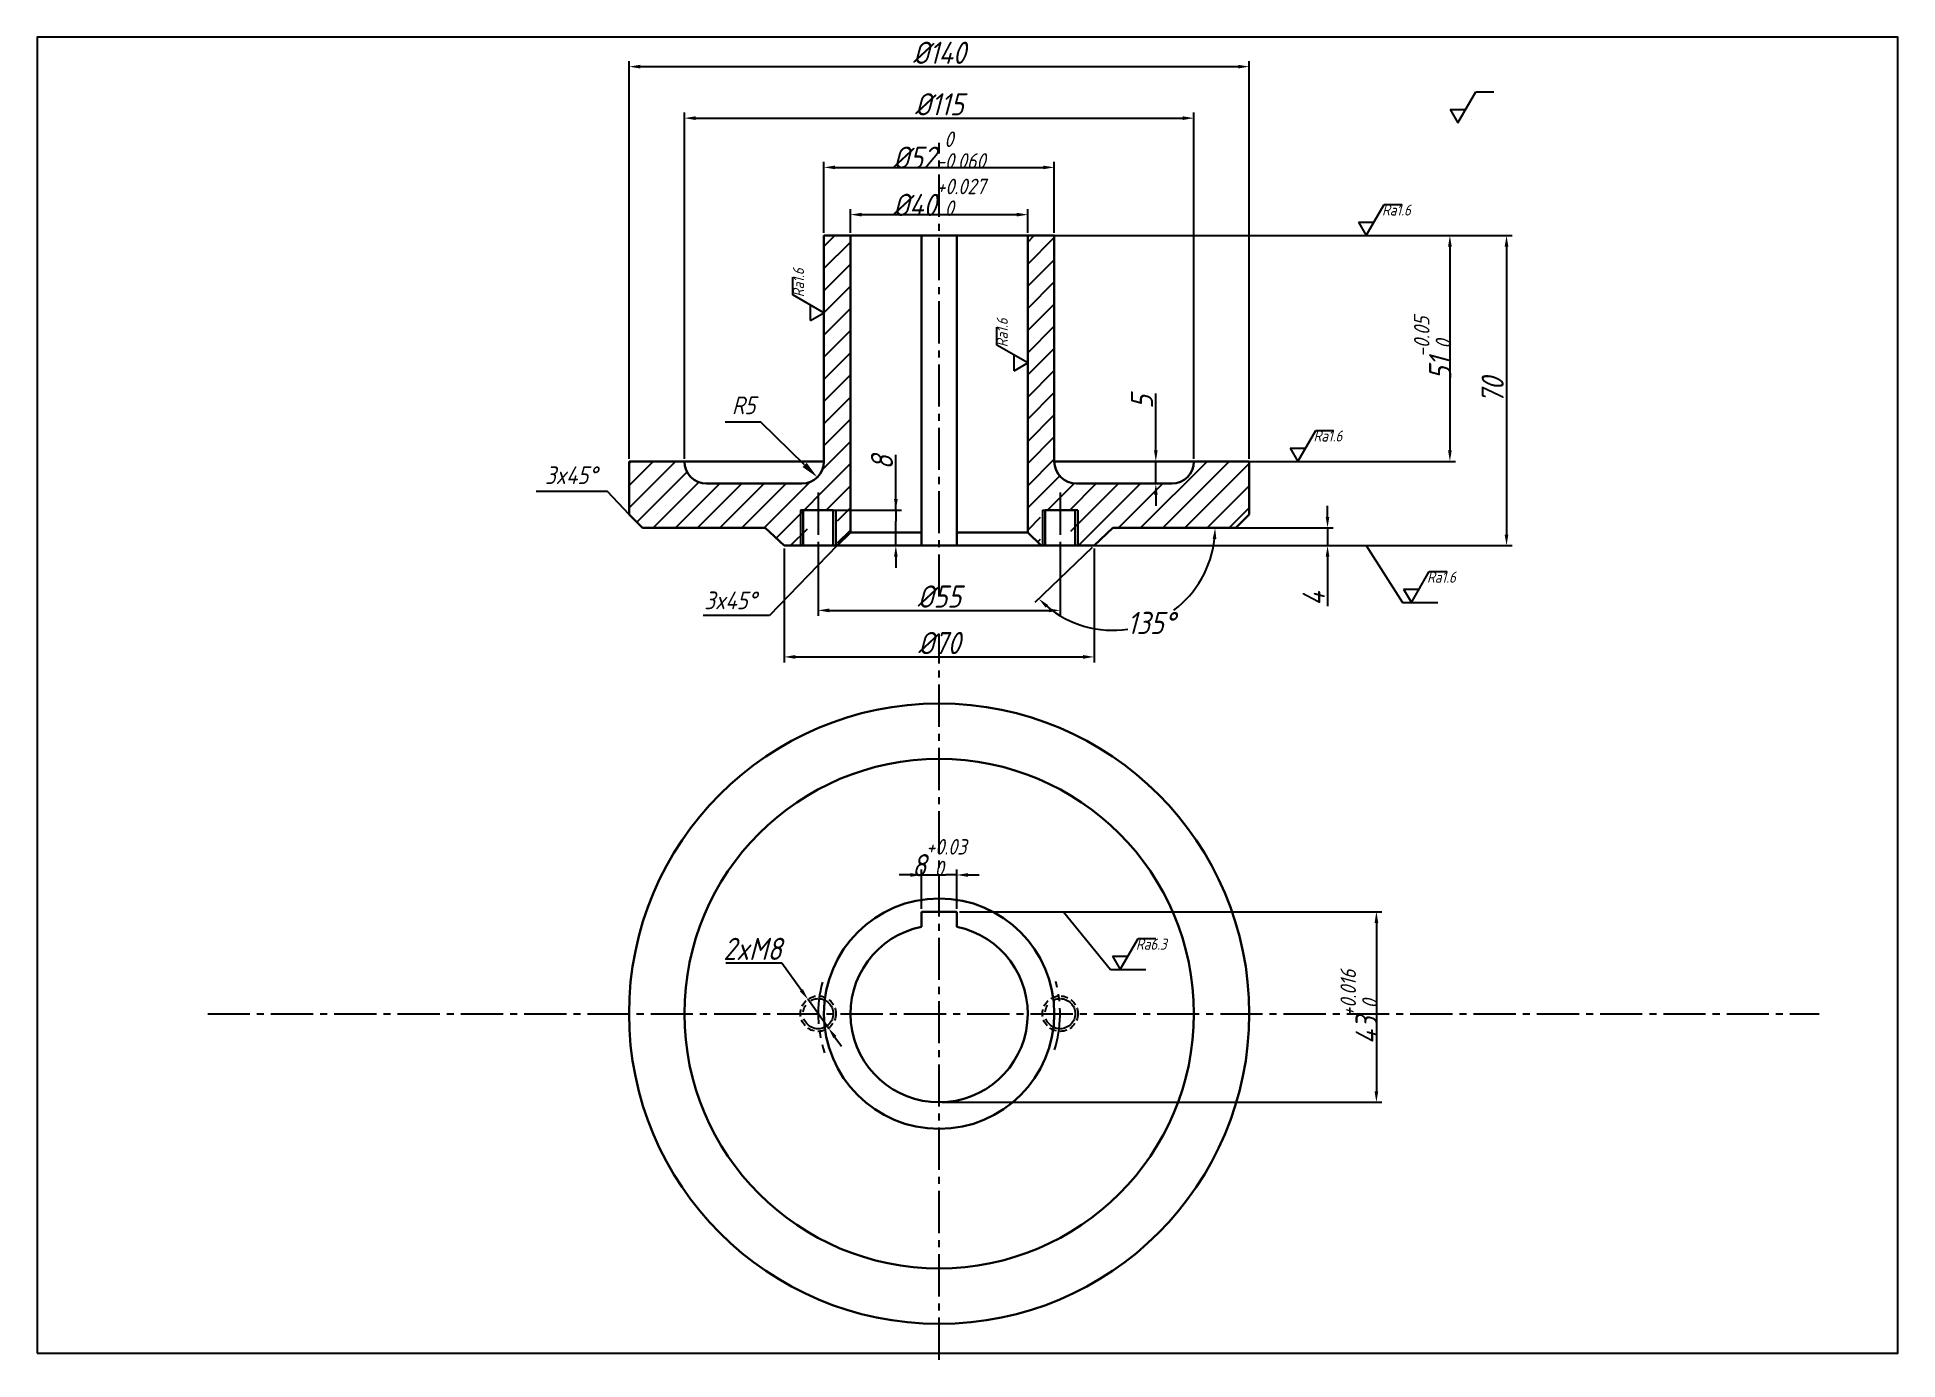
# Model space of a CAD drawing. Header units: millimetres. Extents: x 0 to 420, y -1 to 297.
import ezdxf

# ---------------------------------------------------------------- set-up
doc = ezdxf.new("R2010")
doc.units = ezdxf.units.MM
doc.linetypes.add('CENTER2', pattern=[28.575, 19.05, -3.175, 3.175, -3.175])
doc.linetypes.add('HIDDEN2', pattern=[4.7625, 3.175, -1.5875])
for name, color, linetype in [('尺寸', 5, 'Continuous'), ('点划线', 4, 'CENTER2'), ('细实线', 1, 'Continuous'), ('虚线', 2, 'HIDDEN2')]:
    doc.layers.add(name, color=color, linetype=linetype)
doc.layers.add('粗实线', color=7, linetype='Continuous', lineweight=30)
doc.styles.add('WZYS_1_10152144', font='gbeitc.shx', dxfattribs={"bigfont": 'gbcbig.shx'})
doc.dimstyles.new('BZYS_1_10152144', dxfattribs={"dimtxt": 5, "dimasz": 2.5, "dimexe": 1.25, "dimexo": 0.625, "dimtad": 1, "dimdec": 0, "dimdsep": 46, "dimtxsty": 'WZYS_1_10152144', "dimcen": 2.5, "dimadec": 0, "dimazin": 0, "dimtfac": 1, "dimtdec": 0, "dimtmove": 0, "dimatfit": 3, "dimfxl": 1, "dimarcsym": 0})
doc.dimstyles.new('BZYS_2_10152144', dxfattribs={"dimtxt": 5, "dimasz": 2.5, "dimexe": 1.25, "dimexo": 0.625, "dimtad": 1, "dimtih": 1, "dimtoh": 1, "dimdec": 0, "dimdsep": 46, "dimtxsty": 'WZYS_1_10152144', "dimcen": 2.5, "dimadec": 0, "dimazin": 0, "dimtfac": 1, "dimtdec": 0, "dimtmove": 0, "dimatfit": 3, "dimfxl": 1, "dimarcsym": 0})

# ---------------------------------------------------------------- blocks, each defined once
blk = doc.blocks.new('*D6')
at = {"layer": 'Defpoints', "color": 0, "ltscale": 0.5, "transparency": 16777216}
for p in [(168.6, 182.25), (238.6, 182.25), (238.6, 157.14)]:
    blk.add_point(p, dxfattribs=at)
at = {"layer": '尺寸', "color": 0, "lineweight": -2, "ltscale": 0.5, "transparency": 16777216}
for p, q in [((168.6, 181.62), (168.6, 155.89)), ((238.6, 181.62), (238.6, 155.89)), ((171.1, 157.14), (236.1, 157.14))]:
    blk.add_line(p, q, dxfattribs=at)
at = {"layer": '尺寸', "color": 0, "ltscale": 0.5, "transparency": 16777216}
for points in [[(171.1, 157.55), (171.1, 156.72), (168.6, 157.14)], [(236.1, 157.55), (236.1, 156.72), (238.6, 157.14)]]:
    blk.add_solid(points, dxfattribs=at)
at = {"layer": '尺寸', "color": 0, "ltscale": 0.5, "transparency": 16777216, "insert": (203.6, 160.26), "char_height": 5, "attachment_point": 5, "style": 'WZYS_1_10152144'}
blk.add_mtext('%%C70', dxfattribs=at)
blk = doc.blocks.new('*D7')
at = {"layer": 'Defpoints', "color": 0, "ltscale": 0.5, "transparency": 16777216}
for p in [(176.29, 182.25), (230.91, 182.25), (230.91, 167.64)]:
    blk.add_point(p, dxfattribs=at)
at = {"layer": '尺寸', "color": 0, "lineweight": -2, "ltscale": 0.5, "transparency": 16777216}
for p, q in [((176.29, 181.62), (176.29, 166.39)), ((230.91, 181.62), (230.91, 166.39)), ((178.79, 167.64), (228.41, 167.64))]:
    blk.add_line(p, q, dxfattribs=at)
at = {"layer": '尺寸', "color": 0, "ltscale": 0.5, "transparency": 16777216}
for points in [[(178.79, 168.06), (178.79, 167.22), (176.29, 167.64)], [(228.41, 168.06), (228.41, 167.22), (230.91, 167.64)]]:
    blk.add_solid(points, dxfattribs=at)
at = {"layer": '尺寸', "color": 0, "ltscale": 0.5, "transparency": 16777216, "insert": (203.6, 170.76), "char_height": 5, "attachment_point": 5, "style": 'WZYS_1_10152144'}
blk.add_mtext('%%C55', dxfattribs=at)
blk = doc.blocks.new('*D8')
at = {"layer": 'Defpoints', "color": 0, "ltscale": 0.5, "transparency": 16777216}
for p in [(179.69, 190.25), (179.69, 182.25), (193.82, 182.25)]:
    blk.add_point(p, dxfattribs=at)
at = {"layer": '尺寸', "color": 0, "lineweight": -2, "ltscale": 0.5, "transparency": 16777216}
for p, q in [((193.82, 190.25), (193.82, 202.76)), ((193.82, 192.75), (193.82, 195.25)), ((180.32, 190.25), (195.07, 190.25)), ((193.82, 190.25), (193.82, 187.75)), ((193.82, 184.75), (193.82, 187.75)), ((180.32, 182.25), (195.07, 182.25)), ((193.82, 182.25), (193.82, 184.75)), ((193.82, 179.75), (193.82, 177.25))]:
    blk.add_line(p, q, dxfattribs=at)
at = {"layer": '尺寸', "color": 0, "ltscale": 0.5, "transparency": 16777216}
for points in [[(193.41, 192.75), (194.24, 192.75), (193.82, 190.25)], [(193.41, 179.75), (194.24, 179.75), (193.82, 182.25)]]:
    blk.add_solid(points, dxfattribs=at)
at = {"layer": '尺寸', "color": 0, "ltscale": 0.5, "transparency": 16777216, "insert": (190.7, 200.99), "char_height": 5, "attachment_point": 5, "rotation": 90, "style": 'WZYS_1_10152144'}
blk.add_mtext('8', dxfattribs=at)
blk = doc.blocks.new('*D9')
at = {"layer": 'Defpoints', "color": 0, "ltscale": 0.5, "transparency": 16777216}
for p in [(249.75, 201.25), (249.75, 196.25), (252.51, 196.25)]:
    blk.add_point(p, dxfattribs=at)
at = {"layer": '尺寸', "color": 0, "lineweight": -2, "ltscale": 0.5, "transparency": 16777216}
for p, q in [((252.51, 203.75), (252.51, 216.58)), ((250.38, 201.25), (253.76, 201.25)), ((252.51, 196.25), (252.51, 201.25)), ((250.38, 196.25), (253.76, 196.25)), ((252.51, 193.75), (252.51, 191.25))]:
    blk.add_line(p, q, dxfattribs=at)
at = {"layer": '尺寸', "color": 0, "ltscale": 0.5, "transparency": 16777216}
for points in [[(252.1, 203.75), (252.93, 203.75), (252.51, 201.25)], [(252.1, 193.75), (252.93, 193.75), (252.51, 196.25)]]:
    blk.add_solid(points, dxfattribs=at)
at = {"layer": '尺寸', "color": 0, "ltscale": 0.5, "transparency": 16777216, "insert": (249.39, 214.66), "char_height": 5, "attachment_point": 5, "rotation": 90, "style": 'WZYS_1_10152144'}
blk.add_mtext('5', dxfattribs=at)
blk = doc.blocks.new('*D10')
at = {"layer": 'Defpoints', "color": 0, "ltscale": 0.5, "transparency": 16777216}
for p in [(242.78, 186.25), (242.78, 186.25), (270.6, 186.25), (238.6, 182.25), (242.44, 163.14)]:
    blk.add_point(p, dxfattribs=at)
at = {"layer": '尺寸', "color": 0, "lineweight": -2, "ltscale": 0.5, "transparency": 16777216}
blk.add_line((238.15, 181.82), (225.18, 169.41), dxfattribs=at)
for start, end in [(306.7051, 353.7999), (229.923, 278.4548)]:
    blk.add_arc((242.78, 186.25), 23.11, start, end, dxfattribs=at)
at = {"layer": '尺寸', "color": 0, "ltscale": 0.5, "transparency": 16777216}
for points in [[(265.35, 183.77), (266.18, 183.73), (265.9, 186.25)], [(227.62, 168.26), (228.19, 168.87), (226.08, 170.27)]]:
    blk.add_solid(points, dxfattribs=at)
at = {"layer": '尺寸', "color": 0, "ltscale": 0.5, "transparency": 16777216, "insert": (251.39, 164.8), "char_height": 5, "attachment_point": 5, "style": 'WZYS_1_10152144'}
blk.add_mtext('135%%D', dxfattribs=at)
blk = doc.blocks.new('*D11')
at = {"layer": 'Defpoints', "color": 0, "ltscale": 0.5, "transparency": 16777216}
for p in [(223.6, 256.96), (183.6, 252.25), (223.6, 252.25)]:
    blk.add_point(p, dxfattribs=at)
at = {"layer": '尺寸', "color": 0, "lineweight": -2, "ltscale": 0.5, "transparency": 16777216}
for p, q in [((183.6, 252.87), (183.6, 258.21)), ((186.1, 256.96), (221.1, 256.96)), ((223.6, 252.87), (223.6, 258.21))]:
    blk.add_line(p, q, dxfattribs=at)
at = {"layer": '尺寸', "color": 0, "ltscale": 0.5, "transparency": 16777216}
for points in [[(186.1, 257.37), (186.1, 256.54), (183.6, 256.96)], [(221.1, 257.37), (221.1, 256.54), (223.6, 256.96)]]:
    blk.add_solid(points, dxfattribs=at)
at = {"layer": '尺寸', "color": 0, "ltscale": 0.5, "transparency": 16777216, "insert": (203.6, 260.86), "char_height": 5, "attachment_point": 5, "style": 'WZYS_1_10152144'}
blk.add_mtext('%%C40{\\H0.7x;\\S+0.027^  0;}', dxfattribs=at)
blk = doc.blocks.new('*D12')
at = {"layer": 'Defpoints', "color": 0, "ltscale": 0.5, "transparency": 16777216}
for p in [(229.6, 267.62), (177.6, 252.25), (229.6, 252.25)]:
    blk.add_point(p, dxfattribs=at)
at = {"layer": '尺寸', "color": 0, "lineweight": -2, "ltscale": 0.5, "transparency": 16777216}
for p, q in [((177.6, 252.87), (177.6, 268.87)), ((229.6, 252.87), (229.6, 268.87)), ((180.1, 267.62), (227.1, 267.62))]:
    blk.add_line(p, q, dxfattribs=at)
at = {"layer": '尺寸', "color": 0, "ltscale": 0.5, "transparency": 16777216}
for points in [[(180.1, 268.03), (180.1, 267.2), (177.6, 267.62)], [(227.1, 268.03), (227.1, 267.2), (229.6, 267.62)]]:
    blk.add_solid(points, dxfattribs=at)
at = {"layer": '尺寸', "color": 0, "ltscale": 0.5, "transparency": 16777216, "insert": (203.6, 271.52), "char_height": 5, "attachment_point": 5, "style": 'WZYS_1_10152144'}
blk.add_mtext('%%C52{\\H0.7x;\\S 0^ -0.060;}', dxfattribs=at)
blk = doc.blocks.new('*D13')
at = {"layer": 'Defpoints', "color": 0, "ltscale": 0.5, "transparency": 16777216}
for p in [(261.1, 278.73), (146.1, 201.25), (261.1, 201.25)]:
    blk.add_point(p, dxfattribs=at)
at = {"layer": '尺寸', "color": 0, "lineweight": -2, "ltscale": 0.5, "transparency": 16777216}
for p, q in [((146.1, 201.87), (146.1, 279.98)), ((148.6, 278.73), (258.6, 278.73)), ((261.1, 201.87), (261.1, 279.98))]:
    blk.add_line(p, q, dxfattribs=at)
at = {"layer": '尺寸', "color": 0, "ltscale": 0.5, "transparency": 16777216}
for points in [[(148.6, 279.15), (148.6, 278.32), (146.1, 278.73)], [(258.6, 279.15), (258.6, 278.32), (261.1, 278.73)]]:
    blk.add_solid(points, dxfattribs=at)
at = {"layer": '尺寸', "color": 0, "ltscale": 0.5, "transparency": 16777216, "insert": (203.6, 281.86), "char_height": 5, "attachment_point": 5, "style": 'WZYS_1_10152144'}
blk.add_mtext('%%C115', dxfattribs=at)
blk = doc.blocks.new('*D14')
at = {"layer": 'Defpoints', "color": 0, "ltscale": 0.5, "transparency": 16777216}
for p in [(273.6, 290.36), (133.62, 201.25), (273.6, 201.25)]:
    blk.add_point(p, dxfattribs=at)
at = {"layer": '尺寸', "color": 0, "lineweight": -2, "ltscale": 0.5, "transparency": 16777216}
for p, q in [((133.62, 201.87), (133.62, 291.61)), ((136.12, 290.36), (271.1, 290.36)), ((273.6, 201.87), (273.6, 291.61))]:
    blk.add_line(p, q, dxfattribs=at)
at = {"layer": '尺寸', "color": 0, "ltscale": 0.5, "transparency": 16777216}
for points in [[(136.12, 290.77), (136.12, 289.94), (133.62, 290.36)], [(271.1, 290.77), (271.1, 289.94), (273.6, 290.36)]]:
    blk.add_solid(points, dxfattribs=at)
at = {"layer": '尺寸', "color": 0, "ltscale": 0.5, "transparency": 16777216, "insert": (203.61, 293.48), "char_height": 5, "attachment_point": 5, "style": 'WZYS_1_10152144'}
blk.add_mtext('%%C140', dxfattribs=at)
blk = doc.blocks.new('*D15')
at = {"layer": 'Defpoints', "color": 0, "ltscale": 0.5, "transparency": 16777216}
for p in [(226.32, 252.25), (269.54, 201.25), (318.89, 201.25)]:
    blk.add_point(p, dxfattribs=at)
at = {"layer": '尺寸', "color": 0, "lineweight": -2, "ltscale": 0.5, "transparency": 16777216}
for p, q in [((226.94, 252.25), (320.14, 252.25)), ((318.89, 249.75), (318.89, 203.75)), ((270.17, 201.25), (320.14, 201.25))]:
    blk.add_line(p, q, dxfattribs=at)
at = {"layer": '尺寸', "color": 0, "ltscale": 0.5, "transparency": 16777216}
for points in [[(318.48, 249.75), (319.31, 249.75), (318.89, 252.25)], [(318.48, 203.75), (319.31, 203.75), (318.89, 201.25)]]:
    blk.add_solid(points, dxfattribs=at)
at = {"layer": '尺寸', "color": 0, "ltscale": 0.5, "transparency": 16777216, "insert": (314.99, 226.75), "char_height": 5, "attachment_point": 5, "rotation": 90, "style": 'WZYS_1_10152144'}
blk.add_mtext('51{\\H0.7x;\\S-0.05^  0;}', dxfattribs=at)
blk = doc.blocks.new('*D16')
at = {"layer": 'Defpoints', "color": 0, "ltscale": 0.5, "transparency": 16777216}
for p in [(218.21, 252.25), (238.6, 182.25), (331.68, 182.25)]:
    blk.add_point(p, dxfattribs=at)
at = {"layer": '尺寸', "color": 0, "lineweight": -2, "ltscale": 0.5, "transparency": 16777216}
for p, q in [((218.83, 252.25), (332.93, 252.25)), ((331.68, 249.75), (331.68, 184.75)), ((239.23, 182.25), (332.93, 182.25))]:
    blk.add_line(p, q, dxfattribs=at)
at = {"layer": '尺寸', "color": 0, "ltscale": 0.5, "transparency": 16777216}
for points in [[(331.26, 249.75), (332.09, 249.75), (331.68, 252.25)], [(331.26, 184.75), (332.09, 184.75), (331.68, 182.25)]]:
    blk.add_solid(points, dxfattribs=at)
at = {"layer": '尺寸', "color": 0, "ltscale": 0.5, "transparency": 16777216, "insert": (328.55, 217.25), "char_height": 5, "attachment_point": 5, "rotation": 90, "style": 'WZYS_1_10152144'}
blk.add_mtext('70', dxfattribs=at)
blk = doc.blocks.new('*D17')
at = {"layer": 'Defpoints', "color": 0, "ltscale": 0.5, "transparency": 16777216}
for p in [(268.87, 186.25), (236.75, 182.25), (291.27, 182.25)]:
    blk.add_point(p, dxfattribs=at)
at = {"layer": '尺寸', "color": 0, "lineweight": -2, "ltscale": 0.5, "transparency": 16777216}
for p, q in [((291.27, 188.75), (291.27, 191.25)), ((269.5, 186.25), (292.52, 186.25)), ((291.27, 186.25), (291.27, 182.25)), ((237.38, 182.25), (292.52, 182.25)), ((291.27, 179.75), (291.27, 168.59))]:
    blk.add_line(p, q, dxfattribs=at)
at = {"layer": '尺寸', "color": 0, "ltscale": 0.5, "transparency": 16777216}
for points in [[(290.86, 188.75), (291.69, 188.75), (291.27, 186.25)], [(290.86, 179.75), (291.69, 179.75), (291.27, 182.25)]]:
    blk.add_solid(points, dxfattribs=at)
at = {"layer": '尺寸', "color": 0, "ltscale": 0.5, "transparency": 16777216, "insert": (288.15, 170.25), "char_height": 5, "attachment_point": 5, "rotation": 90, "style": 'WZYS_1_10152144'}
blk.add_mtext('4', dxfattribs=at)
blk = doc.blocks.new('表面粗糙度符号')
at = {"layer": '尺寸', "ltscale": 0.5}
for p, q in [((0, 0), (4.04, 7)), ((4.04, 7), (8.07, 7)), ((-1.75, 3.03), (1.75, 3.03)), ((-1.75, 3.03), (0, 0))]:
    blk.add_line(p, q, dxfattribs=at)
at = {"layer": '尺寸', "ltscale": 0.5, "style": 'WZYS_1_10152144'}
blk.add_attdef('RA', (3.54, 4.5), '', height=2.5, dxfattribs=at)
blk = doc.blocks.new('*D20')
at = {"layer": 'Defpoints', "color": 0, "ltscale": 0.5, "transparency": 16777216}
for p in [(207.6, 107.93), (199.6, 99.62), (207.6, 99.62)]:
    blk.add_point(p, dxfattribs=at)
at = {"layer": '尺寸', "color": 0, "lineweight": -2, "ltscale": 0.5, "transparency": 16777216}
for p, q in [((197.1, 107.93), (194.6, 107.93)), ((199.6, 100.25), (199.6, 109.18)), ((199.6, 107.93), (202.1, 107.93)), ((202.1, 107.93), (205.1, 107.93)), ((207.6, 107.93), (205.1, 107.93)), ((207.6, 100.25), (207.6, 109.18)), ((210.1, 107.93), (212.6, 107.93))]:
    blk.add_line(p, q, dxfattribs=at)
at = {"layer": '尺寸', "color": 0, "ltscale": 0.5, "transparency": 16777216}
for points in [[(197.1, 108.34), (197.1, 107.51), (199.6, 107.93)], [(210.1, 108.34), (210.1, 107.51), (207.6, 107.93)]]:
    blk.add_solid(points, dxfattribs=at)
at = {"layer": '尺寸', "color": 0, "ltscale": 0.5, "transparency": 16777216, "insert": (203.6, 111.83), "char_height": 5, "attachment_point": 5, "style": 'WZYS_1_10152144'}
blk.add_mtext('8{\\H0.7x;\\S+0.03^  0;}', dxfattribs=at)
blk = doc.blocks.new('*D21')
at = {"layer": 'Defpoints', "color": 0, "ltscale": 0.5, "transparency": 16777216}
for p in [(207.6, 99.62), (203.6, 56.62), (302.3, 56.62)]:
    blk.add_point(p, dxfattribs=at)
at = {"layer": '尺寸', "color": 0, "lineweight": -2, "ltscale": 0.5, "transparency": 16777216}
for p, q in [((208.23, 99.62), (303.55, 99.62)), ((302.3, 97.12), (302.3, 59.12)), ((204.23, 56.62), (303.55, 56.62))]:
    blk.add_line(p, q, dxfattribs=at)
at = {"layer": '尺寸', "color": 0, "ltscale": 0.5, "transparency": 16777216}
for points in [[(301.89, 97.12), (302.72, 97.12), (302.3, 99.62)], [(301.89, 59.12), (302.72, 59.12), (302.3, 56.62)]]:
    blk.add_solid(points, dxfattribs=at)
at = {"layer": '尺寸', "color": 0, "ltscale": 0.5, "transparency": 16777216, "insert": (298.4, 78.12), "char_height": 5, "attachment_point": 5, "rotation": 90, "style": 'WZYS_1_10152144'}
blk.add_mtext('43{\\H0.7x;\\S+0.016^  0;}', dxfattribs=at)
blk = doc.blocks.new('*D22')
at = {"layer": 'Defpoints', "color": 0, "ltscale": 0.5, "transparency": 16777216}
for p in [(173.97, 79.88), (178.62, 73.37)]:
    blk.add_point(p, dxfattribs=at)
at = {"layer": '尺寸', "color": 0, "lineweight": -2, "ltscale": 0.5, "transparency": 16777216}
for p, q in [((155.47, 88.12), (168.08, 88.12)), ((168.08, 88.12), (172.51, 81.91)), ((178.62, 73.37), (173.97, 79.88)), ((180.07, 71.33), (181.52, 69.3))]:
    blk.add_line(p, q, dxfattribs=at)
at = {"layer": '尺寸', "color": 0, "ltscale": 0.5, "transparency": 16777216}
for points in [[(172.85, 82.15), (172.17, 81.67), (173.97, 79.88)], [(180.41, 71.58), (179.73, 71.09), (178.62, 73.37)]]:
    blk.add_solid(points, dxfattribs=at)
at = {"layer": '尺寸', "color": 0, "ltscale": 0.5, "transparency": 16777216, "insert": (161.46, 91.25), "char_height": 5, "attachment_point": 5, "style": 'WZYS_1_10152144'}
blk.add_mtext('2xM8', dxfattribs=at)

msp = doc.modelspace()

# ---------------------------------------------------------------- hatches: boundary and pattern name
at = {"layer": '细实线', "ltscale": 0.5}
h = msp.add_hatch(dxfattribs=at)
h.set_pattern_fill('JIS_WOOD', color=256, scale=5)
h.set_pattern_definition([(45, (0, -22.82), (-2.5, 2.5), [])])
h.paths.add_polyline_path([(183.6, 252.25), (177.6, 252.25), (177.6, 201.25, -0.414214), (172.6, 196.25), (151.1, 196.25, -0.414214), (146.1, 201.25), (133.62, 201.25), (133.62, 189.25), (136.62, 186.25), (164.35, 186.25), (168.6, 182.25), (173.29, 182.25), (173.29, 190.25), (173.89, 190.25), (180.69, 190.25), (181.29, 190.25), (181.29, 182.94), (183.6, 185.25)])
h.paths.add_polyline_path([(229.6, 252.25), (223.6, 252.25), (223.6, 185.25), (225.91, 182.94), (225.91, 190.25), (226.51, 190.25), (233.31, 190.25), (233.91, 190.25), (233.91, 182.25), (238.6, 182.25), (242.78, 186.25), (270.6, 186.25), (273.6, 189.25), (273.6, 201.25), (261.1, 201.25, -0.414214), (256.1, 196.25), (234.6, 196.25, -0.414214), (229.6, 201.25)])
h.paths.add_polyline_path([(233.91, 190.25), (233.31, 190.25), (233.31, 182.25), (233.91, 182.25)], flags=17)
h.paths.add_polyline_path([(226.51, 190.25), (225.91, 190.25), (225.91, 182.94), (226.51, 182.34)], flags=17)
h.paths.add_polyline_path([(181.29, 190.25), (180.69, 190.25), (180.69, 182.34), (181.29, 182.94)], flags=17)
h.paths.add_polyline_path([(173.89, 190.25), (173.29, 190.25), (173.29, 182.25), (173.89, 182.25)], flags=17)

# ---------------------------------------------------------------- linework, layer by layer
msp.add_lwpolyline([(0, 0), (420, 0), (420, 297), (0, 297)], close=True)
at = {"layer": '尺寸', "ltscale": 0.5}
msp.add_line((323.69, 278.54), (323.69, 278.54), dxfattribs=at)
msp.add_line((323.69, 278.54), (323.69, 278.54), dxfattribs=at)
msp.add_line((323.69, 278.54), (323.69, 278.54), dxfattribs=at)
at = {"layer": '尺寸', "linetype": 'ByBlock', "lineweight": -2, "ltscale": 0.5}
for p, q in [((163.33, 210.1), (155.33, 210.1)), ((128.76, 194.46), (112.6, 194.46)), ((308.18, 169.39), (316.18, 169.39)), ((165.28, 166.46), (150.33, 166.46)), ((242.25, 86.56), (250.25, 86.56))]:
    msp.add_line(p, q, dxfattribs=at)
for points in [[(173.24, 200.47), (163.33, 210.1)], [(133.62, 189.25), (128.76, 194.46)], [(180.6, 182.25), (165.28, 166.46)], [(299.97, 182.25), (308.18, 169.39)], [(231.65, 99.62), (242.25, 86.56)]]:
    msp.add_lwpolyline(points, dxfattribs=at)
at = {"layer": '尺寸', "ltscale": 0.5}
msp.add_solid([(173.7, 200.95), (176.11, 197.68), (172.77, 199.99)], dxfattribs=at)
at = {"layer": '点划线', "ltscale": 0.5}
for p, q in [((203.6, 170.76), (203.6, 273.19)), ((176.29, 194.25), (176.29, 170.98)), ((230.91, 194.25), (230.91, 170.74)), ((203.6, -1.49), (203.6, 162.28)), ((38.48, 76.62), (402.24, 76.62))]:
    msp.add_line(p, q, dxfattribs=at)
for centre in [(176.29, 76.62), (230.91, 76.62)]:
    msp.add_circle(centre, 3.4, dxfattribs=at)
for start, end in [(164.8599, 198.8055), (342.593, 15.449)]:
    msp.add_arc((203.6, 76.62), 27.31, start, end, dxfattribs=at)
at = {"layer": '粗实线', "ltscale": 0.5}
for p, q in [((177.6, 252.25), (229.6, 252.25)), ((177.6, 252.25), (229.6, 252.25)), ((177.6, 201.25), (177.6, 252.25)), ((183.6, 185.25), (183.6, 252.25)), ((199.6, 182.25), (199.6, 252.25)), ((207.6, 182.25), (207.6, 252.25)), ((223.6, 185.25), (223.6, 252.25)), ((229.6, 201.25), (229.6, 252.25)), ((133.62, 201.25), (177.6, 201.25)), ((133.62, 189.25), (133.62, 201.25)), ((146.1, 201.25), (146.1, 201.25)), ((229.6, 201.25), (273.6, 201.25)), ((261.1, 201.25), (261.1, 201.25)), ((273.6, 189.25), (273.6, 201.25)), ((151.1, 196.25), (172.6, 196.25)), ((234.6, 196.25), (256.1, 196.25)), ((133.62, 189.25), (136.62, 186.25)), ((172.89, 190.25), (179.69, 190.25)), ((172.89, 190.25), (172.89, 182.25)), ((179.69, 190.25), (179.69, 182.25)), ((227.51, 190.25), (234.31, 190.25)), ((227.51, 190.25), (227.51, 182.25)), ((234.31, 190.25), (234.31, 182.25)), ((273.6, 189.25), (270.6, 186.25)), ((136.62, 186.25), (164.35, 186.25)), ((168.6, 182.25), (164.35, 186.25)), ((183.6, 185.25), (180.6, 182.25)), ((183.6, 185.25), (199.6, 185.25)), ((207.6, 185.25), (223.6, 185.25)), ((223.6, 185.25), (226.6, 182.25)), ((238.6, 182.25), (242.78, 186.25)), ((242.78, 186.25), (270.6, 186.25)), ((168.6, 182.25), (180.6, 182.25)), ((180.6, 182.25), (226.6, 182.25)), ((226.6, 182.25), (238.6, 182.25)), ((199.6, 99.62), (207.6, 99.62)), ((199.6, 96.22), (199.6, 99.62)), ((207.6, 96.22), (207.6, 99.62))]:
    msp.add_line(p, q, dxfattribs=at)
for radius in [70, 57.5, 26]:
    msp.add_circle((203.6, 76.62), radius, dxfattribs=at)
for centre, radius, start, end in [((151.1, 201.25), 5, 180, 270), ((172.6, 201.25), 5, 270, 0), ((234.6, 201.25), 5, 180, 270), ((256.1, 201.25), 5, 270, 0), ((203.6, 76.62), 20, 101.537, 78.463)]:
    msp.add_arc(centre, radius, start, end, dxfattribs=at)
at = {"layer": '细实线', "ltscale": 0.5}
for p, q in [((172.29, 190.25), (172.29, 182.25)), ((172.89, 190.25), (172.29, 190.25)), ((179.69, 190.25), (180.29, 190.25)), ((180.29, 190.25), (180.29, 182.25)), ((226.91, 190.25), (226.91, 182.25)), ((226.91, 190.25), (227.51, 190.25)), ((234.91, 190.25), (234.31, 190.25)), ((234.91, 190.25), (234.91, 182.25))]:
    msp.add_line(p, q, dxfattribs=at)
at = {"layer": '虚线', "ltscale": 0.5}
msp.add_line((176.29, 76.62), (176.29, 76.62), dxfattribs=at)
for centre in [(176.29, 76.62), (230.91, 76.62)]:
    msp.add_circle(centre, 4, dxfattribs=at)

# ---------------------------------------------------------------- block references
at = {"layer": '尺寸'}
msp.add_blockref('表面粗糙度符号', (320.71, 277.65), dxfattribs=at)
at = {"layer": '尺寸', "ltscale": 0.5}
for p, values in [((300.03, 252.25), {'RA': 'Ra1.6'}), ((284.56, 201.25), {'RA': 'Ra1.6'}), ((310.19, 169.39), {'RA': 'Ra1.6'}), ((244.48, 86.56), {'RA': 'Ra6.3'})]:
    msp.add_blockref('表面粗糙度符号', p, dxfattribs=at).add_auto_attribs(values)
at = {"layer": '尺寸', "ltscale": 0.5, "rotation": 90}
for p in [(177.6, 234.79), (223.6, 223.49)]:
    msp.add_blockref('表面粗糙度符号', p, dxfattribs=at).add_auto_attribs({'RA': 'Ra1.6'})

# ---------------------------------------------------------------- texts
at = {"layer": '尺寸', "ltscale": 0.5, "char_height": 4, "attachment_point": 3, "style": 'WZYS_1_10152144'}
for s, insert in [('R5', (162.12, 215.92)), ('3x45%%D', (126.35, 200.16)), ('3x45%%D', (162.31, 171.9))]:
    msp.add_mtext(s, dxfattribs=dict(at, insert=insert))

# ---------------------------------------------------------------- dimensions: what is measured, and where the dimension line sits
at = {"layer": '尺寸', "ltscale": 0.5}
for base, p1, p2, text, dimstyle, picture, middle in [((273.6, 290.36), (133.62, 201.25), (273.6, 201.25), '%%C<>', 'BZYS_2_10152144', '*D14', (203.61, 293.48)), ((261.1, 278.73), (146.1, 201.25), (261.1, 201.25), '%%C<>', 'BZYS_2_10152144', '*D13', (203.6, 281.86)), ((229.6, 267.62), (177.6, 252.25), (229.6, 252.25), '%%C<>{\\H0.7x;\\S 0^ -0.060;}', 'BZYS_2_10152144', '*D12', (203.6, 271.52)), ((223.6, 256.96), (183.6, 252.25), (223.6, 252.25), '%%C<>{\\H0.7x;\\S+0.027^  0;}', 'BZYS_2_10152144', '*D11', (203.6, 260.86)), ((238.6, 157.14), (168.6, 182.25), (238.6, 182.25), '%%C<>', 'BZYS_1_10152144', '*D6', (203.6, 160.26)), ((230.91, 167.64), (176.29, 182.25), (230.91, 182.25), '%%C<>', 'BZYS_1_10152144', '*D7', (203.6, 170.76))]:
    dim = msp.add_linear_dim(base=base, p1=p1, p2=p2, text=text, dimstyle=dimstyle, dxfattribs=at)
    dim.commit()
    dim.dimension.update_dxf_attribs({"geometry": picture, "text_midpoint": middle})
dim = msp.add_linear_dim(base=(331.68, 182.25), p1=(218.21, 252.25), p2=(238.6, 182.25), angle=90, dimstyle='BZYS_1_10152144', dxfattribs=at)
dim.commit()
dim.dimension.update_dxf_attribs({"geometry": '*D16', "text_midpoint": (328.55, 217.25)})
for base, p1, p2, text, picture, middle in [((318.89, 201.25), (226.32, 252.25), (269.54, 201.25), '<>{\\H0.7x;\\S-0.05^  0;}', '*D15', (314.99, 226.75)), ((302.3, 56.62), (207.6, 99.62), (203.6, 56.62), '<>{\\H0.7x;\\S+0.016^  0;}', '*D21', (298.4, 78.12))]:
    dim = msp.add_linear_dim(base=base, p1=p1, p2=p2, angle=90, text=text, dimstyle='BZYS_1_10152144', dxfattribs=at)
    dim.commit()
    dim.dimension.update_dxf_attribs({"geometry": picture, "text_midpoint": middle})
for base, p1, p2, picture, middle in [((252.51, 196.25), (249.75, 201.25), (249.75, 196.25), '*D9', (252.51, 214.66)), ((193.82, 182.25), (179.69, 190.25), (179.69, 182.25), '*D8', (193.82, 200.99)), ((291.27, 182.25), (268.87, 186.25), (236.75, 182.25), '*D17', (291.27, 170.25))]:
    dim = msp.add_linear_dim(base=base, p1=p1, p2=p2, angle=90, dimstyle='BZYS_1_10152144', dxfattribs=at)
    dim.commit()
    dim.dimension.update_dxf_attribs({"geometry": picture, "text_midpoint": middle, "dimtype": 160})
dim = msp.add_angular_dim_2l(base=(242.44, 163.14), line1=((242.78, 186.25), (270.6, 186.25)), line2=((238.6, 182.25), (242.78, 186.25)), text='135%%D', dimstyle='BZYS_2_10152144', dxfattribs=at)
dim.commit()
dim.dimension.update_dxf_attribs({"geometry": '*D10', "text_midpoint": (251.39, 164.8)})
dim = msp.add_linear_dim(base=(207.6, 107.93), p1=(199.6, 99.62), p2=(207.6, 99.62), text='<>{\\H0.7x;\\S+0.03^  0;}', dimstyle='BZYS_1_10152144', dxfattribs=at)
dim.commit()
dim.dimension.update_dxf_attribs({"geometry": '*D20', "text_midpoint": (203.6, 107.93), "dimtype": 160})
dim = msp.add_diameter_dim_2p(p1=(178.62, 73.37), p2=(173.97, 79.88), text='2xM8', dimstyle='BZYS_2_10152144', dxfattribs=at)
dim.commit()
dim.dimension.update_dxf_attribs({"geometry": '*D22', "text_midpoint": (161.46, 88.12), "dimtype": 163})

doc.saveas('drawing.dxf')
